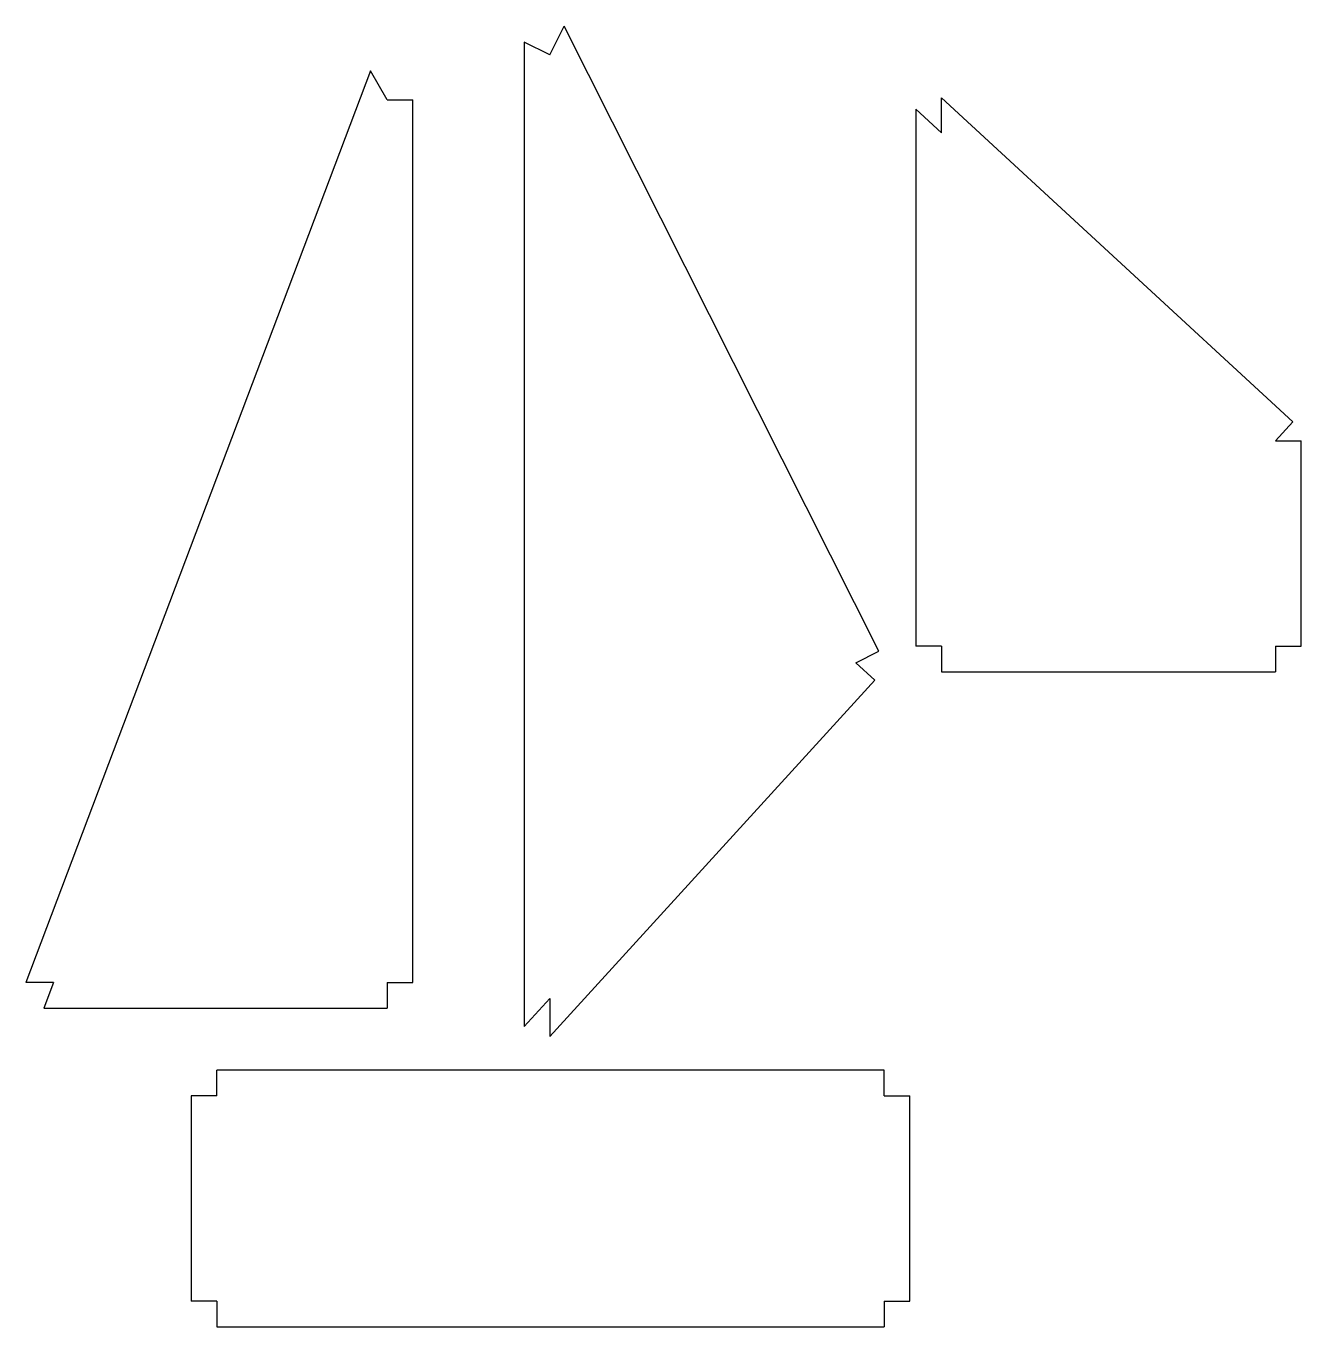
# Model space of a CAD drawing. Extents: x -75 to 75, y -76 to 76.
import ezdxf

# ---------------------------------------------------------------- set-up
doc = ezdxf.new("R2010")
doc.units = 0
doc.header["$MEASUREMENT"] = 0
doc.layers.get('0').update_dxf_attribs({"linetype": 'CONTINUOUS'})

msp = doc.modelspace()

# ---------------------------------------------------------------- linework, layer by layer
for p, q in [((-13.27, 72.67), (-11.61, 76.04)), ((25.15, 2.95), (-11.61, 76.04)), ((-16.27, 74.14), (-16.27, -40.93)), ((-13.27, 72.67), (-16.27, 74.14)), ((-34.23, 70.8), (-74.51, -35.77)), ((-32.3, 67.41), (-34.23, 70.8)), ((-32.3, 67.41), (-29.3, 67.41)), ((-29.3, -35.77), (-29.3, 67.41)), ((73.54, 29.76), (32.51, 67.64)), ((32.51, 63.56), (32.51, 67.64)), ((29.51, 66.33), (29.51, 3.56)), ((32.51, 63.56), (29.51, 66.33)), ((71.51, 27.56), (73.54, 29.76)), ((71.51, 27.56), (74.51, 27.56)), ((74.51, 3.56), (74.51, 27.56)), ((32.51, 3.56), (29.51, 3.56)), ((32.51, 3.56), (32.51, 0.56)), ((71.51, 3.56), (71.51, 0.56)), ((71.51, 3.56), (74.51, 3.56)), ((22.47, 1.6), (25.15, 2.95)), ((22.47, 1.6), (24.69, -0.42)), ((32.51, 0.56), (71.51, 0.56)), ((-13.27, -42.09), (24.69, -0.42)), ((-71.3, -35.77), (-74.51, -35.77)), ((-71.3, -35.77), (-72.43, -38.77)), ((-32.3, -35.77), (-32.3, -38.77)), ((-32.3, -35.77), (-29.3, -35.77)), ((-13.27, -37.64), (-16.27, -40.93)), ((-13.27, -37.64), (-13.27, -42.09)), ((-72.43, -38.77), (-32.3, -38.77)), ((-52.19, -49.04), (-52.19, -46.04)), ((25.81, -46.04), (-52.19, -46.04)), ((25.81, -49.04), (25.81, -46.04)), ((-55.19, -49.04), (-55.19, -73.04)), ((-52.19, -49.04), (-55.19, -49.04)), ((25.81, -49.04), (28.81, -49.04)), ((28.81, -73.04), (28.81, -49.04)), ((-52.19, -73.04), (-55.19, -73.04)), ((-52.19, -73.04), (-52.19, -76.04)), ((25.81, -73.04), (28.81, -73.04)), ((25.81, -73.04), (25.81, -76.04)), ((-52.19, -76.04), (25.81, -76.04))]:
    msp.add_line(p, q)

doc.saveas('drawing.dxf')
